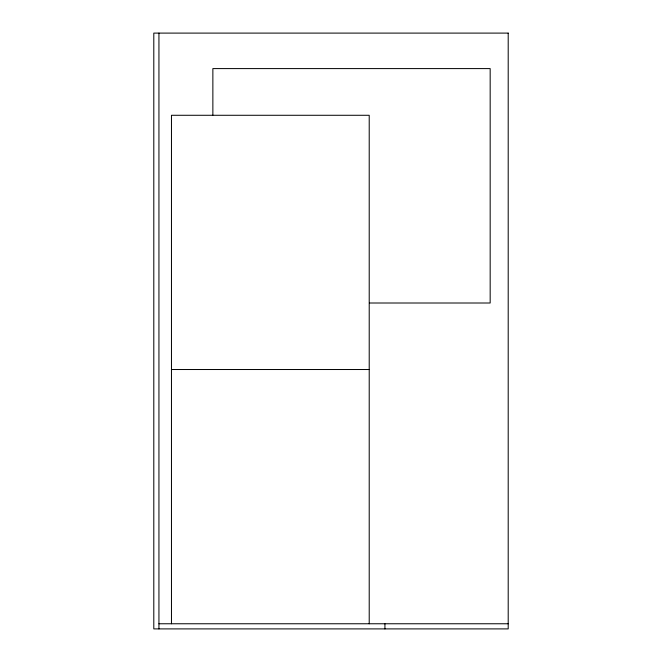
<?xml version="1.0" encoding="UTF-8"?>
<svg xmlns="http://www.w3.org/2000/svg" width="662" height="662" viewBox="0 0 662 662"><rect width="100%" height="100%" fill="white"/><g stroke="black" fill="none" stroke-linecap="round" stroke-linejoin="round"><path stroke-width="0.99" d="M369.562 303.006L490.17 303.006L490.17 68.591L212.866 68.591L212.866 115.064M171.466 369.52L369.214 369.52M158.938 623.761L508.201 623.761M384.928 623.761L384.928 628.9M369.214 623.761L369.214 115.279L171.466 115.279L171.466 623.761M158.938 33.1L158.938 628.9M508.201 33.1L153.799 33.1L153.799 628.9L508.201 628.9L508.201 33.1"/></g></svg>
